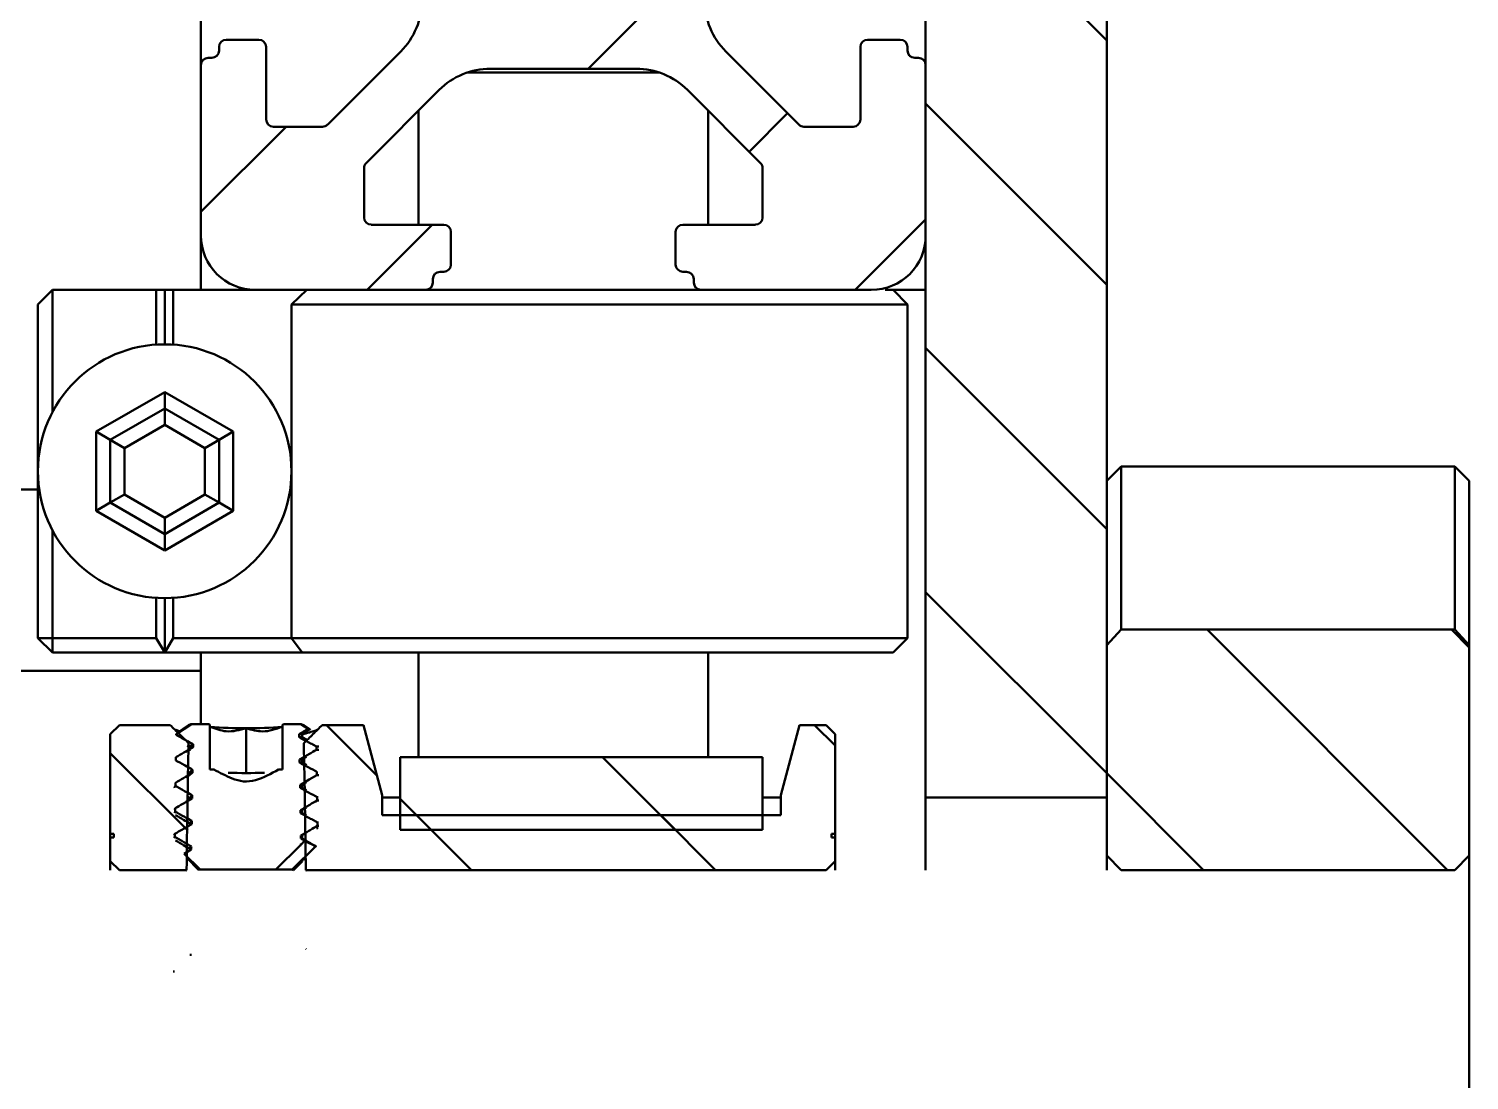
# Model space of a CAD drawing. Header units: millimetres. Extents: x -1615 to 4166, y 5 to 3174.
# Drawn here: x 1691.3 to 1717.8, y 2141.24 to 2160.57 of the extents above; entities that cross this region are included whole.
import ezdxf

# ---------------------------------------------------------------- set-up
doc = ezdxf.new("R2010")
doc.units = ezdxf.units.MM
doc.header["$LTSCALE"] = 0.25
doc.layers.add('Net dam', color=7, linetype='Continuous', lineweight=50)
pattern_1 = [(45, (1194.741, 1787.6924), (-2.245064, 2.245064), [])]
pattern_2 = [(135, (1194.741, 1787.6924), (-2.245064, -2.245064), [])]

msp = doc.modelspace()

# ---------------------------------------------------------------- hatches: boundary and pattern name
at = {"layer": 'Net dam'}
h = msp.add_hatch(dxfattribs=at)
h.set_pattern_fill('ANSI31', color=256, style=0)
h.set_pattern_definition(pattern_1)
edge = h.paths.add_edge_path(flags=0)
edge.add_arc((1696.702, 2158.902), 0.133, 270, 315, ccw=False)
edge.add_line((1696.702, 2158.768), (1695.798, 2158.768))
edge.add_arc((1695.798, 2158.902), 0.133, 180, 270, ccw=False)
edge.add_line((1695.665, 2158.902), (1695.665, 2160.235))
edge.add_arc((1695.531, 2160.235), 0.133, 0, 90)
edge.add_line((1695.531, 2160.368), (1694.931, 2160.368))
edge.add_arc((1694.931, 2160.235), 0.133, 90, 180)
edge.add_line((1694.798, 2160.235), (1694.798, 2160.168))
edge.add_arc((1694.665, 2160.168), 0.133, 270, 360, ccw=False)
edge.add_line((1694.665, 2160.035), (1694.598, 2160.035))
edge.add_arc((1694.598, 2159.902), 0.133, 90, 180)
edge.add_line((1694.465, 2159.902), (1694.465, 2156.768))
edge.add_arc((1695.465, 2156.768), 1, 180, 270)
edge.add_line((1695.465, 2155.768), (1698.598, 2155.768))
edge.add_arc((1698.598, 2155.902), 0.133, 270, 360)
edge.add_line((1698.731, 2155.902), (1698.731, 2155.968))
edge.add_arc((1698.865, 2155.968), 0.133, 90, 180, ccw=False)
edge.add_line((1698.865, 2156.102), (1698.931, 2156.102))
edge.add_arc((1698.931, 2156.235), 0.133, 270, 360)
edge.add_line((1699.065, 2156.235), (1699.065, 2156.835))
edge.add_arc((1698.931, 2156.835), 0.133, 0, 90)
edge.add_line((1698.931, 2156.968), (1697.598, 2156.968))
edge.add_arc((1697.598, 2157.102), 0.133, 180, 270, ccw=False)
edge.add_line((1697.465, 2157.102), (1697.465, 2158.006))
edge.add_arc((1697.598, 2158.006), 0.133, 135, 180, ccw=False)
edge.add_line((1697.504, 2158.1), (1698.848, 2159.445))
edge.add_arc((1699.791, 2158.502), 1.333, 90, 135, ccw=False)
edge.add_line((1699.791, 2159.835), (1702.472, 2159.835))
edge.add_arc((1702.472, 2158.502), 1.333, 45, 90, ccw=False)
edge.add_line((1703.415, 2159.445), (1704.759, 2158.1))
edge.add_arc((1704.665, 2158.006), 0.133, 0, 45, ccw=False)
edge.add_line((1704.798, 2158.006), (1704.798, 2157.102))
edge.add_arc((1704.665, 2157.102), 0.133, 270, 360, ccw=False)
edge.add_line((1704.665, 2156.968), (1703.331, 2156.968))
edge.add_arc((1703.331, 2156.835), 0.133, 90, 180)
edge.add_line((1703.198, 2156.835), (1703.198, 2156.235))
edge.add_arc((1703.331, 2156.235), 0.133, 180, 270)
edge.add_line((1703.331, 2156.102), (1703.398, 2156.102))
edge.add_arc((1703.398, 2155.968), 0.133, 0, 90, ccw=False)
edge.add_line((1703.531, 2155.968), (1703.531, 2155.902))
edge.add_arc((1703.665, 2155.902), 0.133, 180, 270)
edge.add_line((1703.665, 2155.768), (1706.798, 2155.768))
edge.add_arc((1706.798, 2156.768), 1, 270, 360)
edge.add_line((1707.798, 2156.768), (1707.798, 2159.902))
edge.add_arc((1707.665, 2159.902), 0.133, 0, 90)
edge.add_line((1707.665, 2160.035), (1707.598, 2160.035))
edge.add_arc((1707.598, 2160.168), 0.133, 180, 270, ccw=False)
edge.add_line((1707.465, 2160.168), (1707.465, 2160.235))
edge.add_arc((1707.331, 2160.235), 0.133, 0, 90)
edge.add_line((1707.331, 2160.368), (1706.731, 2160.368))
edge.add_arc((1706.731, 2160.235), 0.133, 90, 180)
edge.add_line((1706.598, 2160.235), (1706.598, 2158.902))
edge.add_arc((1706.465, 2158.902), 0.133, 270, 360, ccw=False)
edge.add_line((1706.465, 2158.768), (1705.56, 2158.768))
edge.add_arc((1705.56, 2158.902), 0.133, 225, 270, ccw=False)
edge.add_line((1705.466, 2158.807), (1704.122, 2160.152))
edge.add_arc((1705.065, 2161.094), 1.333, 180, 225, ccw=False)
edge.add_line((1703.731, 2161.094), (1703.731, 2163.776))
edge.add_arc((1705.065, 2163.776), 1.333, 135, 180, ccw=False)
edge.add_line((1704.122, 2164.718), (1705.466, 2166.063))
edge.add_arc((1705.56, 2165.968), 0.133, 90, 135, ccw=False)
edge.add_line((1705.56, 2166.102), (1706.465, 2166.102))
edge.add_arc((1706.465, 2165.968), 0.133, 0, 90, ccw=False)
edge.add_line((1706.598, 2165.968), (1706.598, 2164.635))
edge.add_arc((1706.731, 2164.635), 0.133, 180, 270)
edge.add_line((1706.731, 2164.502), (1707.331, 2164.502))
edge.add_arc((1707.331, 2164.635), 0.133, 270, 360)
edge.add_line((1707.465, 2164.635), (1707.465, 2164.702))
edge.add_arc((1707.598, 2164.702), 0.133, 90, 180, ccw=False)
edge.add_line((1707.598, 2164.835), (1707.665, 2164.835))
edge.add_arc((1707.665, 2164.968), 0.133, 270, 360)
edge.add_line((1707.798, 2164.968), (1707.798, 2168.102))
edge.add_arc((1706.798, 2168.102), 1, 0, 90)
edge.add_line((1706.798, 2169.102), (1703.665, 2169.102))
edge.add_arc((1703.665, 2168.968), 0.133, 90, 180)
edge.add_line((1703.531, 2168.968), (1703.531, 2168.902))
edge.add_arc((1703.398, 2168.902), 0.133, 270, 360, ccw=False)
edge.add_line((1703.398, 2168.768), (1703.331, 2168.768))
edge.add_arc((1703.331, 2168.635), 0.133, 90, 180)
edge.add_line((1703.198, 2168.635), (1703.198, 2168.035))
edge.add_arc((1703.331, 2168.035), 0.133, 180, 270)
edge.add_line((1703.331, 2167.902), (1704.665, 2167.902))
edge.add_arc((1704.665, 2167.768), 0.133, 0, 90, ccw=False)
edge.add_line((1704.798, 2167.768), (1704.798, 2166.864))
edge.add_arc((1704.665, 2166.864), 0.133, 315, 360, ccw=False)
edge.add_line((1704.759, 2166.77), (1703.415, 2165.426))
edge.add_arc((1702.472, 2166.368), 1.333, 270, 315, ccw=False)
edge.add_line((1702.472, 2165.035), (1699.791, 2165.035))
edge.add_arc((1699.791, 2166.368), 1.333, 225, 270, ccw=False)
edge.add_line((1698.848, 2165.426), (1697.504, 2166.77))
edge.add_arc((1697.598, 2166.864), 0.133, 180, 225, ccw=False)
edge.add_line((1697.465, 2166.864), (1697.465, 2167.768))
edge.add_arc((1697.598, 2167.768), 0.133, 90, 180, ccw=False)
edge.add_line((1697.598, 2167.902), (1698.931, 2167.902))
edge.add_arc((1698.931, 2168.035), 0.133, 270, 360)
edge.add_line((1699.065, 2168.035), (1699.065, 2168.635))
edge.add_arc((1698.931, 2168.635), 0.133, 0, 90)
edge.add_line((1698.931, 2168.768), (1698.865, 2168.768))
edge.add_arc((1698.865, 2168.902), 0.133, 180, 270, ccw=False)
edge.add_line((1698.731, 2168.902), (1698.731, 2168.968))
edge.add_arc((1698.598, 2168.968), 0.133, 0, 90)
edge.add_line((1698.598, 2169.102), (1695.465, 2169.102))
edge.add_arc((1695.465, 2168.102), 1, 90, 180)
edge.add_line((1694.465, 2168.102), (1694.465, 2164.968))
edge.add_arc((1694.598, 2164.968), 0.133, 180, 270)
edge.add_line((1694.598, 2164.835), (1694.665, 2164.835))
edge.add_arc((1694.665, 2164.702), 0.133, 0, 90, ccw=False)
edge.add_line((1694.798, 2164.702), (1694.798, 2164.635))
edge.add_arc((1694.931, 2164.635), 0.133, 180, 270)
edge.add_line((1694.931, 2164.502), (1695.531, 2164.502))
edge.add_arc((1695.531, 2164.635), 0.133, 270, 360)
edge.add_line((1695.665, 2164.635), (1695.665, 2165.968))
edge.add_arc((1695.798, 2165.968), 0.133, 90, 180, ccw=False)
edge.add_line((1695.798, 2166.102), (1696.702, 2166.102))
edge.add_arc((1696.702, 2165.968), 0.133, 45, 90, ccw=False)
edge.add_line((1696.797, 2166.063), (1698.141, 2164.718))
edge.add_arc((1697.198, 2163.776), 1.333, 0, 45, ccw=False)
edge.add_line((1698.531, 2163.776), (1698.531, 2161.094))
edge.add_arc((1697.198, 2161.094), 1.333, 315, 360, ccw=False)
edge.add_line((1698.141, 2160.152), (1696.797, 2158.807))
edge = h.paths.add_edge_path(flags=0)
edge.add_arc((1701.131, 2162.435), 1.667, 0, 360)
h = msp.add_hatch(dxfattribs=at)
h.set_pattern_fill('ANSI31', color=256, angle=90, style=0)
h.set_pattern_definition(pattern_2)
h.paths.add_polyline_path([(1711.131, 2161.196), (1707.798, 2161.196), (1707.798, 2146.435), (1711.131, 2146.435)], flags=0)
h = msp.add_hatch(dxfattribs=at)
h.set_pattern_fill('ANSI31', color=256, angle=90, style=0)
h.set_pattern_definition(pattern_2)
h.paths.add_polyline_path([(1717.531, 2149.523), (1711.398, 2149.523), (1711.131, 2149.236), (1711.131, 2145.368), (1711.398, 2145.102), (1717.531, 2145.102), (1717.798, 2145.368), (1717.798, 2149.236)], flags=0)
h = msp.add_hatch(dxfattribs=at)
h.set_pattern_fill('ANSI31', color=256, angle=90, style=0)
h.set_pattern_definition(pattern_2)
edge = h.paths.add_edge_path(flags=0)
edge.add_line((1692.798, 2145.768), (1692.865, 2145.768))
edge.add_line((1692.865, 2145.768), (1692.865, 2145.702))
edge.add_line((1692.865, 2145.702), (1692.798, 2145.702))
edge.add_line((1692.798, 2145.702), (1692.798, 2145.268))
edge.add_line((1692.798, 2145.268), (1692.965, 2145.102))
edge.add_line((1692.965, 2145.102), (1694.202, 2145.102))
edge.add_ellipse((1695.298, 2142.435), major_axis=(0, -16.759), ratio=0.066275, start_angle=252.6376, end_angle=260.844, ccw=False)
edge.add_spline(control_points=[(1694.238, 2147.436), (1694.21, 2147.463), (1694.183, 2147.49), (1694.155, 2147.517), (1694.126, 2147.545), (1694.097, 2147.574), (1694.068, 2147.602), (1694.012, 2147.657), (1693.956, 2147.713), (1693.9, 2147.768)], knot_values=[0.00001, 0.00001, 0.00001, 0.00001, 0.000183, 0.000183, 0.000183, 0.000366, 0.000366, 0.000366, 0.000721, 0.000721, 0.000721, 0.000721], weights=[1, 1, 1, 1, 1, 1, 1, 1, 1, 1], degree=3, periodic=0)
edge.add_line((1693.9, 2147.768), (1692.965, 2147.768))
edge.add_line((1692.965, 2147.768), (1692.798, 2147.602))
edge.add_line((1692.798, 2147.602), (1692.798, 2145.768))
h = msp.add_hatch(dxfattribs=at)
h.set_pattern_fill('ANSI31', color=256, style=0)
h.set_pattern_definition(pattern_1)
edge = h.paths.add_edge_path(flags=0)
edge.add_line((1695.965, 2147.775), (1695.965, 2146.951))
edge.add_line((1695.965, 2146.951), (1695.894, 2146.951))
edge.add_spline(control_points=[(1695.894, 2146.951), (1695.755, 2146.878), (1695.616, 2146.802), (1695.466, 2146.757), (1695.396, 2146.736), (1695.321, 2146.725), (1695.248, 2146.732), (1695.177, 2146.74), (1695.107, 2146.762), (1695.041, 2146.789), (1694.924, 2146.835), (1694.813, 2146.892), (1694.702, 2146.951)], knot_values=[0, 0, 0, 0, 0.000705, 0.000705, 0.000705, 0.001036, 0.001036, 0.001036, 0.001358, 0.001358, 0.001358, 0.001917, 0.001917, 0.001917, 0.001917], weights=[1, 1, 1, 1, 1, 1, 1, 1, 1, 1, 1, 1, 1], degree=3, periodic=0)
edge.add_line((1694.702, 2146.951), (1694.631, 2146.951))
edge.add_line((1694.631, 2146.951), (1694.631, 2147.775))
edge.add_spline(control_points=[(1694.631, 2147.775), (1694.626, 2147.779), (1694.62, 2147.782), (1694.615, 2147.786)], knot_values=[0, 0, 0, 0, 0.00003, 0.00003, 0.00003, 0.00003], weights=[1, 1, 1, 1], degree=3, periodic=0)
edge.add_line((1694.615, 2147.786), (1694.292, 2147.786))
edge.add_spline(control_points=[(1694.292, 2147.786), (1694.197, 2147.724), (1694.103, 2147.662), (1694.009, 2147.599)], knot_values=[0.000203, 0.000203, 0.000203, 0.000203, 0.000711, 0.000711, 0.000711, 0.000711], weights=[1, 1, 1, 1], degree=3, periodic=0)
edge.add_ellipse((1695.298, 2142.435), major_axis=(0, -20.118), ratio=0.066275, start_angle=255.1276, end_angle=255.1572)
edge.add_spline(control_points=[(1694.009, 2147.589), (1694.038, 2147.573), (1694.066, 2147.557), (1694.095, 2147.542), (1694.124, 2147.526), (1694.152, 2147.51), (1694.181, 2147.495), (1694.228, 2147.469), (1694.275, 2147.444), (1694.322, 2147.418)], knot_values=[0, 0, 0, 0, 0.000147, 0.000147, 0.000147, 0.000294, 0.000294, 0.000294, 0.000535, 0.000535, 0.000535, 0.000535], weights=[1, 1, 1, 1, 1, 1, 1, 1, 1, 1], degree=3, periodic=0)
edge.add_ellipse((1695.298, 2142.435), major_axis=(0, 15.545), ratio=0.066275, start_angle=71.3022, end_angle=71.5306)
edge.add_spline(control_points=[(1694.321, 2147.36), (1694.293, 2147.343), (1694.264, 2147.327), (1694.236, 2147.311), (1694.208, 2147.295), (1694.179, 2147.279), (1694.151, 2147.263), (1694.101, 2147.235), (1694.052, 2147.206), (1694.002, 2147.178)], knot_values=[0, 0, 0, 0, 0.000147, 0.000147, 0.000147, 0.000294, 0.000294, 0.000294, 0.00055, 0.00055, 0.00055, 0.00055], weights=[1, 1, 1, 1, 1, 1, 1, 1, 1, 1], degree=3, periodic=0)
edge.add_ellipse((1695.298, 2142.435), major_axis=(0, -20.118), ratio=0.066275, start_angle=256.3643, end_angle=256.5362)
edge.add_spline(control_points=[(1694.001, 2147.119), (1694.03, 2147.103), (1694.058, 2147.088), (1694.087, 2147.072), (1694.116, 2147.056), (1694.144, 2147.04), (1694.173, 2147.024), (1694.219, 2146.999), (1694.266, 2146.974), (1694.312, 2146.948)], knot_values=[0, 0, 0, 0, 0.000147, 0.000147, 0.000147, 0.000294, 0.000294, 0.000294, 0.000532, 0.000532, 0.000532, 0.000532], weights=[1, 1, 1, 1, 1, 1, 1, 1, 1, 1], degree=3, periodic=0)
edge.add_ellipse((1695.298, 2142.435), major_axis=(0, 15.545), ratio=0.066275, start_angle=73.1218, end_angle=73.3479)
edge.add_spline(control_points=[(1694.311, 2146.89), (1694.283, 2146.873), (1694.254, 2146.857), (1694.226, 2146.841), (1694.198, 2146.825), (1694.17, 2146.809), (1694.141, 2146.792), (1694.093, 2146.764), (1694.044, 2146.736), (1693.995, 2146.708)], knot_values=[0, 0, 0, 0, 0.000147, 0.000147, 0.000147, 0.000294, 0.000294, 0.000294, 0.000546, 0.000546, 0.000546, 0.000546], weights=[1, 1, 1, 1, 1, 1, 1, 1, 1, 1], degree=3, periodic=0)
edge.add_ellipse((1695.298, 2142.435), major_axis=(0, -20.118), ratio=0.066275, start_angle=257.7364, end_angle=257.9074)
edge.add_spline(control_points=[(1693.994, 2146.65), (1694.023, 2146.634), (1694.051, 2146.618), (1694.08, 2146.602), (1694.108, 2146.586), (1694.137, 2146.57), (1694.165, 2146.554), (1694.211, 2146.529), (1694.257, 2146.503), (1694.303, 2146.478)], knot_values=[0, 0, 0, 0, 0.000147, 0.000147, 0.000147, 0.000294, 0.000294, 0.000294, 0.00053, 0.00053, 0.00053, 0.00053], weights=[1, 1, 1, 1, 1, 1, 1, 1, 1, 1], degree=3, periodic=0)
edge.add_ellipse((1695.298, 2142.435), major_axis=(0, 15.545), ratio=0.066275, start_angle=74.924, end_angle=75.1482)
edge.add_spline(control_points=[(1694.302, 2146.419), (1694.274, 2146.403), (1694.246, 2146.387), (1694.218, 2146.371), (1694.189, 2146.354), (1694.161, 2146.338), (1694.133, 2146.322), (1694.085, 2146.294), (1694.037, 2146.267), (1693.989, 2146.239)], knot_values=[0, 0, 0, 0, 0.000147, 0.000147, 0.000147, 0.000294, 0.000294, 0.000294, 0.000543, 0.000543, 0.000543, 0.000543], weights=[1, 1, 1, 1, 1, 1, 1, 1, 1, 1], degree=3, periodic=0)
edge.add_ellipse((1695.298, 2142.435), major_axis=(0, -20.118), ratio=0.066275, start_angle=259.1014, end_angle=259.2715)
edge.add_spline(control_points=[(1693.988, 2146.18), (1694.017, 2146.164), (1694.045, 2146.148), (1694.073, 2146.132), (1694.102, 2146.116), (1694.13, 2146.1), (1694.159, 2146.084), (1694.204, 2146.059), (1694.25, 2146.033), (1694.295, 2146.008)], knot_values=[0, 0, 0, 0, 0.000147, 0.000147, 0.000147, 0.000294, 0.000294, 0.000294, 0.000528, 0.000528, 0.000528, 0.000528], weights=[1, 1, 1, 1, 1, 1, 1, 1, 1, 1], degree=3, periodic=0)
edge.add_ellipse((1695.298, 2142.435), major_axis=(0, 15.545), ratio=0.066275, start_angle=76.7111, end_angle=76.9335)
edge.add_spline(control_points=[(1694.295, 2145.949), (1694.266, 2145.933), (1694.238, 2145.917), (1694.21, 2145.9), (1694.182, 2145.884), (1694.153, 2145.868), (1694.125, 2145.851), (1694.078, 2145.824), (1694.031, 2145.797), (1693.983, 2145.769)], knot_values=[0, 0, 0, 0, 0.000147, 0.000147, 0.000147, 0.000294, 0.000294, 0.000294, 0.00054, 0.00054, 0.00054, 0.00054], weights=[1, 1, 1, 1, 1, 1, 1, 1, 1, 1], degree=3, periodic=0)
edge.add_ellipse((1695.298, 2142.435), major_axis=(0, -20.118), ratio=0.066275, start_angle=260.4601, end_angle=260.6295)
edge.add_spline(control_points=[(1693.983, 2145.711), (1694.011, 2145.695), (1694.039, 2145.678), (1694.068, 2145.662), (1694.096, 2145.646), (1694.125, 2145.63), (1694.153, 2145.614), (1694.198, 2145.589), (1694.243, 2145.563), (1694.289, 2145.538)], knot_values=[0, 0, 0, 0, 0.000147, 0.000147, 0.000147, 0.000294, 0.000294, 0.000294, 0.000527, 0.000527, 0.000527, 0.000527], weights=[1, 1, 1, 1, 1, 1, 1, 1, 1, 1], degree=3, periodic=0)
edge.add_ellipse((1695.298, 2142.435), major_axis=(0, 15.545), ratio=0.066275, start_angle=78.4851, end_angle=78.706)
edge.add_spline(control_points=[(1694.288, 2145.479), (1694.26, 2145.463), (1694.231, 2145.447), (1694.203, 2145.43), (1694.188, 2145.422), (1694.173, 2145.413), (1694.158, 2145.404)], knot_values=[0, 0, 0, 0, 0.000147, 0.000147, 0.000147, 0.000225, 0.000225, 0.000225, 0.000225], weights=[1, 1, 1, 1, 1, 1, 1], degree=3, periodic=0)
edge.add_spline(control_points=[(1694.158, 2145.404), (1694.255, 2145.307), (1694.352, 2145.21), (1694.45, 2145.113)], knot_values=[0.000173, 0.000173, 0.000173, 0.000173, 0.000791, 0.000791, 0.000791, 0.000791], weights=[1, 1, 1, 1], degree=3, periodic=0)
edge.add_line((1694.45, 2145.113), (1696.146, 2145.113))
edge.add_spline(control_points=[(1696.146, 2145.113), (1696.288, 2145.254), (1696.429, 2145.395), (1696.57, 2145.536)], knot_values=[0, 0, 0, 0, 0.000898, 0.000898, 0.000898, 0.000898], weights=[1, 1, 1, 1], degree=3, periodic=0)
edge.add_spline(control_points=[(1696.57, 2145.536), (1696.557, 2145.543), (1696.544, 2145.551), (1696.53, 2145.558), (1696.502, 2145.574), (1696.473, 2145.59), (1696.445, 2145.606), (1696.398, 2145.631), (1696.352, 2145.656), (1696.306, 2145.682)], knot_values=[0.000078, 0.000078, 0.000078, 0.000078, 0.000147, 0.000147, 0.000147, 0.000294, 0.000294, 0.000294, 0.000531, 0.000531, 0.000531, 0.000531], weights=[1, 1, 1, 1, 1, 1, 1, 1, 1, 1], degree=3, periodic=0)
edge.add_ellipse((1695.298, 2142.435), major_axis=(0, 15.545), ratio=0.066275, start_angle=282.0554, end_angle=282.2747)
edge.add_spline(control_points=[(1696.305, 2145.74), (1696.333, 2145.756), (1696.361, 2145.773), (1696.389, 2145.789), (1696.418, 2145.806), (1696.446, 2145.822), (1696.474, 2145.838), (1696.52, 2145.865), (1696.566, 2145.892), (1696.611, 2145.918)], knot_values=[0, 0, 0, 0, 0.000147, 0.000147, 0.000147, 0.000294, 0.000294, 0.000294, 0.000532, 0.000532, 0.000532, 0.000532], weights=[1, 1, 1, 1, 1, 1, 1, 1, 1, 1], degree=3, periodic=0)
edge.add_ellipse((1695.298, 2142.435), major_axis=(0, -20.118), ratio=0.066275, start_angle=99.9704, end_angle=100.1388)
edge.add_spline(control_points=[(1696.611, 2145.977), (1696.582, 2145.992), (1696.554, 2146.008), (1696.525, 2146.024), (1696.496, 2146.04), (1696.468, 2146.055), (1696.439, 2146.071), (1696.392, 2146.096), (1696.346, 2146.122), (1696.299, 2146.147)], knot_values=[0, 0, 0, 0, 0.000147, 0.000147, 0.000147, 0.000294, 0.000294, 0.000294, 0.000533, 0.000533, 0.000533, 0.000533], weights=[1, 1, 1, 1, 1, 1, 1, 1, 1, 1], degree=3, periodic=0)
edge.add_ellipse((1695.298, 2142.435), major_axis=(0, 15.545), ratio=0.066275, start_angle=283.8154, end_angle=284.0363)
edge.add_spline(control_points=[(1696.298, 2146.205), (1696.326, 2146.222), (1696.354, 2146.238), (1696.382, 2146.254), (1696.41, 2146.271), (1696.439, 2146.287), (1696.467, 2146.304), (1696.513, 2146.33), (1696.559, 2146.357), (1696.606, 2146.384)], knot_values=[0, 0, 0, 0, 0.000147, 0.000147, 0.000147, 0.000294, 0.000294, 0.000294, 0.000534, 0.000534, 0.000534, 0.000534], weights=[1, 1, 1, 1, 1, 1, 1, 1, 1, 1], degree=3, periodic=0)
edge.add_ellipse((1695.298, 2142.435), major_axis=(0, -20.118), ratio=0.066275, start_angle=101.3205, end_angle=101.4897)
edge.add_spline(control_points=[(1696.605, 2146.442), (1696.576, 2146.458), (1696.548, 2146.474), (1696.519, 2146.489), (1696.49, 2146.505), (1696.462, 2146.521), (1696.433, 2146.536), (1696.386, 2146.562), (1696.338, 2146.587), (1696.29, 2146.612)], knot_values=[0, 0, 0, 0, 0.000147, 0.000147, 0.000147, 0.000294, 0.000294, 0.000294, 0.000536, 0.000536, 0.000536, 0.000536], weights=[1, 1, 1, 1, 1, 1, 1, 1, 1, 1], degree=3, periodic=0)
edge.add_ellipse((1695.298, 2142.435), major_axis=(0, 15.545), ratio=0.066275, start_angle=285.5888, end_angle=285.8115)
edge.add_spline(control_points=[(1696.289, 2146.671), (1696.318, 2146.687), (1696.346, 2146.703), (1696.374, 2146.72), (1696.402, 2146.736), (1696.43, 2146.752), (1696.459, 2146.769), (1696.505, 2146.796), (1696.552, 2146.823), (1696.599, 2146.85)], knot_values=[0, 0, 0, 0, 0.000147, 0.000147, 0.000147, 0.000294, 0.000294, 0.000294, 0.000537, 0.000537, 0.000537, 0.000537], weights=[1, 1, 1, 1, 1, 1, 1, 1, 1, 1], degree=3, periodic=0)
edge.add_ellipse((1695.298, 2142.435), major_axis=(0, -20.118), ratio=0.066275, start_angle=102.677, end_angle=102.847)
edge.add_spline(control_points=[(1696.598, 2146.908), (1696.569, 2146.924), (1696.541, 2146.939), (1696.512, 2146.955), (1696.483, 2146.97), (1696.455, 2146.986), (1696.426, 2147.001), (1696.378, 2147.027), (1696.33, 2147.053), (1696.281, 2147.078)], knot_values=[0, 0, 0, 0, 0.000147, 0.000147, 0.000147, 0.000294, 0.000294, 0.000294, 0.000539, 0.000539, 0.000539, 0.000539], weights=[1, 1, 1, 1, 1, 1, 1, 1, 1, 1], degree=3, periodic=0)
edge.add_ellipse((1695.298, 2142.435), major_axis=(0, 15.545), ratio=0.066275, start_angle=287.3776, end_angle=287.6024)
edge.add_spline(control_points=[(1696.28, 2147.136), (1696.308, 2147.152), (1696.337, 2147.169), (1696.365, 2147.185), (1696.393, 2147.201), (1696.421, 2147.218), (1696.45, 2147.234), (1696.497, 2147.261), (1696.544, 2147.289), (1696.592, 2147.316)], knot_values=[0, 0, 0, 0, 0.000147, 0.000147, 0.000147, 0.000294, 0.000294, 0.000294, 0.00054, 0.00054, 0.00054, 0.00054], weights=[1, 1, 1, 1, 1, 1, 1, 1, 1, 1], degree=3, periodic=0)
edge.add_ellipse((1695.298, 2142.435), major_axis=(0, -20.118), ratio=0.066275, start_angle=104.0408, end_angle=104.2118)
edge.add_spline(control_points=[(1696.591, 2147.374), (1696.562, 2147.39), (1696.533, 2147.405), (1696.504, 2147.421), (1696.476, 2147.436), (1696.447, 2147.451), (1696.418, 2147.466), (1696.369, 2147.492), (1696.32, 2147.518), (1696.271, 2147.543)], knot_values=[0, 0, 0, 0, 0.000147, 0.000147, 0.000147, 0.000294, 0.000294, 0.000294, 0.000542, 0.000542, 0.000542, 0.000542], weights=[1, 1, 1, 1, 1, 1, 1, 1, 1, 1], degree=3, periodic=0)
edge.add_ellipse((1695.298, 2142.435), major_axis=(0, 15.545), ratio=0.066275, start_angle=289.1841, end_angle=289.4113)
edge.add_spline(control_points=[(1696.27, 2147.601), (1696.298, 2147.618), (1696.326, 2147.634), (1696.355, 2147.65), (1696.382, 2147.666), (1696.41, 2147.682), (1696.438, 2147.698)], knot_values=[0, 0, 0, 0, 0.000147, 0.000147, 0.000147, 0.000291, 0.000291, 0.000291, 0.000291], weights=[1, 1, 1, 1, 1, 1, 1], degree=3, periodic=0)
edge.add_spline(control_points=[(1696.438, 2147.698), (1696.393, 2147.727), (1696.349, 2147.757), (1696.304, 2147.786)], knot_values=[0.000191, 0.000191, 0.000191, 0.000191, 0.000431, 0.000431, 0.000431, 0.000431], weights=[1, 1, 1, 1], degree=3, periodic=0)
edge.add_line((1696.304, 2147.786), (1695.981, 2147.786))
edge.add_spline(control_points=[(1695.981, 2147.786), (1695.976, 2147.782), (1695.97, 2147.779), (1695.965, 2147.775)], knot_values=[0.000155, 0.000155, 0.000155, 0.000155, 0.000184, 0.000184, 0.000184, 0.000184], weights=[1, 1, 1, 1], degree=3, periodic=0)
h = msp.add_hatch(dxfattribs=at)
h.set_pattern_fill('ANSI31', color=256, angle=90, style=0)
h.set_pattern_definition(pattern_2)
edge = h.paths.add_edge_path(flags=0)
edge.add_line((1705.477, 2147.768), (1705.131, 2146.479))
edge.add_line((1705.131, 2146.479), (1705.131, 2146.109))
edge.add_line((1705.131, 2146.109), (1697.798, 2146.109))
edge.add_line((1697.798, 2146.109), (1697.798, 2146.479))
edge.add_line((1697.798, 2146.479), (1697.453, 2147.768))
edge.add_line((1697.453, 2147.768), (1696.697, 2147.768))
edge.add_spline(control_points=[(1696.697, 2147.768), (1696.669, 2147.741), (1696.641, 2147.713), (1696.613, 2147.685), (1696.584, 2147.657), (1696.555, 2147.628), (1696.526, 2147.6), (1696.47, 2147.545), (1696.414, 2147.491), (1696.358, 2147.436)], knot_values=[0.000005, 0.000005, 0.000005, 0.000005, 0.000183, 0.000183, 0.000183, 0.000366, 0.000366, 0.000366, 0.000717, 0.000717, 0.000717, 0.000717], weights=[1, 1, 1, 1, 1, 1, 1, 1, 1, 1], degree=3, periodic=0)
edge.add_ellipse((1695.298, 2142.435), major_axis=(0, -16.759), ratio=0.066275, start_angle=99.156, end_angle=107.3633, ccw=False)
edge.add_line((1696.395, 2145.102), (1705.965, 2145.102))
edge.add_line((1705.965, 2145.102), (1706.131, 2145.268))
edge.add_line((1706.131, 2145.268), (1706.131, 2145.702))
edge.add_line((1706.131, 2145.702), (1706.065, 2145.702))
edge.add_line((1706.065, 2145.702), (1706.065, 2145.768))
edge.add_line((1706.065, 2145.768), (1706.131, 2145.768))
edge.add_line((1706.131, 2145.768), (1706.131, 2147.602))
edge.add_line((1706.131, 2147.602), (1705.965, 2147.768))
edge.add_line((1705.965, 2147.768), (1705.477, 2147.768))
h = msp.add_hatch(dxfattribs=at)
h.set_pattern_fill('ANSI31', color=256, angle=90, style=0)
h.set_pattern_definition(pattern_2)
h.paths.add_polyline_path([(1698.131, 2147.177), (1698.131, 2145.843), (1704.798, 2145.843), (1704.798, 2147.177)], flags=0)

# ---------------------------------------------------------------- linework, layer by layer
for p, q in [((1694.465, 2159.902), (1694.465, 2164.968)), ((1707.798, 2146.435), (1707.798, 2161.196)), ((1711.131, 2146.435), (1711.131, 2161.196)), ((1694.931, 2160.368), (1695.531, 2160.368)), ((1706.731, 2160.368), (1707.331, 2160.368)), ((1694.598, 2160.035), (1694.665, 2160.035)), ((1694.798, 2160.168), (1694.798, 2160.235)), ((1695.665, 2160.235), (1695.665, 2158.902)), ((1696.797, 2158.807), (1698.141, 2160.152)), ((1704.122, 2160.152), (1705.466, 2158.807)), ((1706.598, 2158.902), (1706.598, 2160.235)), ((1707.465, 2160.235), (1707.465, 2160.168)), ((1707.598, 2160.035), (1707.665, 2160.035)), ((1694.465, 2156.768), (1694.465, 2159.902)), ((1702.888, 2159.768), (1699.375, 2159.768)), ((1702.472, 2159.835), (1699.791, 2159.835)), ((1707.798, 2159.902), (1707.798, 2156.768)), ((1698.848, 2159.445), (1697.504, 2158.1)), ((1704.759, 2158.1), (1703.415, 2159.445)), ((1698.465, 2159.061), (1698.465, 2156.968)), ((1703.798, 2156.968), (1703.798, 2159.061)), ((1695.798, 2158.768), (1696.702, 2158.768)), ((1705.56, 2158.768), (1706.465, 2158.768)), ((1697.465, 2158.006), (1697.465, 2157.102)), ((1704.798, 2157.102), (1704.798, 2158.006)), ((1697.598, 2156.968), (1698.931, 2156.968)), ((1699.065, 2156.835), (1699.065, 2156.235)), ((1703.198, 2156.235), (1703.198, 2156.835)), ((1703.331, 2156.968), (1704.665, 2156.968)), ((1694.465, 2155.768), (1694.465, 2156.768)), ((1698.931, 2156.102), (1698.865, 2156.102)), ((1703.398, 2156.102), (1703.331, 2156.102)), ((1698.731, 2155.968), (1698.731, 2155.902)), ((1703.531, 2155.902), (1703.531, 2155.968)), ((1691.731, 2155.768), (1691.465, 2155.502)), ((1691.731, 2155.768), (1691.731, 2153.518)), ((1693.644, 2155.768), (1691.731, 2155.768)), ((1693.644, 2154.763), (1693.644, 2155.768)), ((1693.798, 2155.768), (1693.644, 2155.768)), ((1693.798, 2154.768), (1693.798, 2155.768)), ((1693.952, 2155.768), (1693.798, 2155.768)), ((1693.952, 2154.763), (1693.952, 2155.768)), ((1695.465, 2155.768), (1693.952, 2155.768)), ((1698.598, 2155.768), (1695.465, 2155.768)), ((1696.131, 2155.502), (1696.412, 2155.768)), ((1698.598, 2155.768), (1703.665, 2155.768)), ((1706.798, 2155.768), (1703.665, 2155.768)), ((1707.051, 2155.768), (1707.198, 2155.768)), ((1707.198, 2155.768), (1707.465, 2155.502)), ((1707.198, 2155.768), (1707.798, 2155.768)), ((1691.465, 2149.368), (1691.465, 2155.502)), ((1696.131, 2155.502), (1696.131, 2149.368)), ((1697.958, 2155.502), (1696.131, 2155.502)), ((1704.305, 2155.502), (1697.958, 2155.502)), ((1707.305, 2155.502), (1704.305, 2155.502)), ((1707.465, 2155.502), (1707.305, 2155.502)), ((1707.465, 2155.502), (1707.465, 2149.368)), ((1692.538, 2153.163), (1693.798, 2153.89)), ((1693.798, 2153.89), (1695.058, 2153.163)), ((1693.798, 2153.89), (1693.798, 2153.59)), ((1693.798, 2153.59), (1692.798, 2153.012)), ((1694.798, 2153.012), (1693.798, 2153.59)), ((1693.798, 2153.29), (1693.798, 2153.59)), ((1692.538, 2151.708), (1692.538, 2153.163)), ((1692.538, 2153.163), (1692.798, 2153.012)), ((1693.798, 2153.29), (1693.058, 2152.862)), ((1694.538, 2152.862), (1693.798, 2153.29)), ((1695.058, 2153.163), (1694.798, 2153.012)), ((1695.058, 2153.163), (1695.058, 2151.708)), ((1692.798, 2153.012), (1692.798, 2151.858)), ((1692.798, 2153.012), (1693.058, 2152.862)), ((1693.058, 2152.862), (1693.058, 2152.008)), ((1694.538, 2152.862), (1694.798, 2153.012)), ((1694.538, 2152.008), (1694.538, 2152.862)), ((1694.798, 2151.858), (1694.798, 2153.012)), ((1711.398, 2152.523), (1711.131, 2152.256)), ((1717.531, 2152.523), (1711.398, 2152.523)), ((1711.398, 2152.523), (1711.398, 2152.291)), ((1717.798, 2152.256), (1717.531, 2152.523)), ((1717.531, 2152.291), (1717.531, 2152.523)), ((1691.131, 2152.102), (1691.465, 2152.102)), ((1711.398, 2152.291), (1711.398, 2149.523)), ((1717.531, 2149.523), (1717.531, 2152.291)), ((1717.798, 2152.256), (1717.798, 2152.043)), ((1692.798, 2151.858), (1692.538, 2151.708)), ((1692.798, 2151.858), (1693.058, 2152.008)), ((1692.798, 2151.858), (1693.798, 2151.28)), ((1693.058, 2152.008), (1693.798, 2151.581)), ((1693.798, 2151.581), (1694.538, 2152.008)), ((1693.798, 2151.28), (1694.798, 2151.858)), ((1694.538, 2152.008), (1694.798, 2151.858)), ((1694.798, 2151.858), (1695.058, 2151.708)), ((1717.798, 2152.043), (1717.798, 2149.236)), ((1693.798, 2150.98), (1692.538, 2151.708)), ((1695.058, 2151.708), (1693.798, 2150.98)), ((1693.798, 2151.28), (1693.798, 2151.581)), ((1691.731, 2151.352), (1691.731, 2149.368)), ((1693.798, 2151.28), (1693.798, 2150.98)), ((1693.644, 2149.368), (1693.644, 2150.107)), ((1693.798, 2149.102), (1693.798, 2150.102)), ((1693.952, 2149.368), (1693.952, 2150.107)), ((1711.398, 2149.523), (1711.131, 2149.236)), ((1717.531, 2149.523), (1711.398, 2149.523)), ((1717.798, 2149.236), (1717.531, 2149.523)), ((1691.465, 2149.368), (1691.731, 2149.102)), ((1691.731, 2149.368), (1691.465, 2149.368)), ((1691.731, 2149.368), (1691.731, 2149.102)), ((1691.731, 2149.368), (1693.644, 2149.368)), ((1693.644, 2149.368), (1693.798, 2149.102)), ((1693.798, 2149.102), (1693.952, 2149.368)), ((1693.952, 2149.368), (1696.131, 2149.368)), ((1696.131, 2149.368), (1697.958, 2149.368)), ((1696.326, 2149.102), (1696.131, 2149.368)), ((1697.958, 2149.368), (1704.305, 2149.368)), ((1704.305, 2149.368), (1707.305, 2149.368)), ((1707.198, 2149.102), (1707.465, 2149.368)), ((1707.305, 2149.368), (1707.465, 2149.368)), ((1711.131, 2149.236), (1711.131, 2145.368)), ((1717.798, 2149.236), (1717.798, 2145.368)), ((1693.798, 2149.102), (1691.731, 2149.102)), ((1696.326, 2149.102), (1693.798, 2149.102)), ((1694.465, 2149.102), (1694.465, 2148.768)), ((1698.212, 2149.102), (1696.326, 2149.102)), ((1704.051, 2149.102), (1698.212, 2149.102)), ((1698.465, 2149.102), (1698.465, 2147.177)), ((1703.798, 2147.177), (1703.798, 2149.102)), ((1707.051, 2149.102), (1704.051, 2149.102)), ((1707.198, 2149.102), (1707.051, 2149.102)), ((1694.465, 2148.768), (1691.131, 2148.768)), ((1694.465, 2148.768), (1694.465, 2147.786)), ((1692.965, 2147.768), (1692.798, 2147.602)), ((1692.798, 2147.602), (1692.798, 2145.768)), ((1693.9, 2147.768), (1692.965, 2147.768)), ((1694.072, 2147.655), (1694.006, 2147.679)), ((1694.292, 2147.786), (1694.009, 2147.599)), ((1694.236, 2147.769), (1694.038, 2147.632)), ((1694.615, 2147.786), (1694.292, 2147.786)), ((1694.615, 2147.786), (1694.631, 2147.775)), ((1694.631, 2147.775), (1694.631, 2146.951)), ((1695.298, 2147.711), (1695.298, 2146.887)), ((1695.965, 2147.775), (1695.981, 2147.786)), ((1695.965, 2146.951), (1695.965, 2147.775)), ((1696.304, 2147.786), (1695.981, 2147.786)), ((1696.438, 2147.698), (1696.304, 2147.786)), ((1696.36, 2147.769), (1696.304, 2147.786)), ((1696.328, 2147.546), (1696.328, 2147.604)), ((1696.469, 2147.693), (1696.36, 2147.769)), ((1697.453, 2147.768), (1696.697, 2147.768)), ((1697.798, 2146.479), (1697.453, 2147.768)), ((1705.477, 2147.768), (1705.131, 2146.479)), ((1705.965, 2147.768), (1705.477, 2147.768)), ((1706.131, 2147.602), (1705.965, 2147.768)), ((1706.131, 2145.768), (1706.131, 2147.602)), ((1694.27, 2147.322), (1694.189, 2147.276)), ((1694.213, 2147.386), (1694.268, 2147.354)), ((1694.256, 2147.384), (1694.29, 2147.374)), ((1694.268, 2147.372), (1694.268, 2147.321)), ((1696.418, 2147.494), (1696.327, 2147.547)), ((1696.327, 2147.139), (1696.407, 2147.185)), ((1696.407, 2147.034), (1696.327, 2147.08)), ((1696.328, 2147.081), (1696.328, 2147.139)), ((1704.798, 2147.177), (1698.131, 2147.177)), ((1698.131, 2147.177), (1698.131, 2145.843)), ((1704.798, 2145.843), (1704.798, 2147.177)), ((1694.269, 2146.855), (1694.189, 2146.808)), ((1694.213, 2146.92), (1694.268, 2146.888)), ((1694.268, 2146.906), (1694.268, 2146.854)), ((1694.702, 2146.951), (1694.631, 2146.951)), ((1695.965, 2146.951), (1695.894, 2146.951)), ((1696.599, 2146.85), (1696.631, 2146.848)), ((1696.326, 2146.674), (1696.406, 2146.72)), ((1696.406, 2146.569), (1696.327, 2146.615)), ((1696.328, 2146.615), (1696.328, 2146.673)), ((1693.983, 2146.207), (1693.989, 2146.239)), ((1694.298, 2146.417), (1694.192, 2146.356)), ((1694.214, 2146.454), (1694.268, 2146.423)), ((1694.268, 2146.44), (1694.268, 2146.4)), ((1696.325, 2146.208), (1696.405, 2146.254)), ((1696.605, 2146.442), (1696.623, 2146.441)), ((1696.606, 2146.384), (1696.631, 2146.382)), ((1697.798, 2146.109), (1697.798, 2146.479)), ((1698.131, 2146.439), (1697.798, 2146.439)), ((1705.131, 2146.439), (1704.798, 2146.439)), ((1705.131, 2146.479), (1705.131, 2146.109)), ((1711.131, 2146.435), (1707.798, 2146.435)), ((1707.798, 2145.102), (1707.798, 2146.435)), ((1693.982, 2146.149), (1693.988, 2146.18)), ((1694.268, 2145.975), (1694.268, 2145.934)), ((1696.328, 2146.149), (1696.328, 2146.207)), ((1696.409, 2146.103), (1696.328, 2146.149)), ((1697.798, 2146.109), (1705.131, 2146.109)), ((1692.865, 2145.768), (1692.798, 2145.768)), ((1692.798, 2145.702), (1692.798, 2145.768)), ((1692.865, 2145.768), (1692.865, 2145.702)), ((1693.967, 2145.742), (1693.983, 2145.769)), ((1693.969, 2145.697), (1693.983, 2145.711)), ((1696.324, 2145.743), (1696.404, 2145.789)), ((1696.328, 2145.684), (1696.328, 2145.742)), ((1696.611, 2145.918), (1696.631, 2145.916)), ((1698.131, 2145.843), (1704.798, 2145.843)), ((1706.131, 2145.768), (1706.065, 2145.768)), ((1706.065, 2145.702), (1706.065, 2145.768)), ((1706.131, 2145.768), (1706.131, 2145.702)), ((1692.865, 2145.702), (1692.798, 2145.702)), ((1692.798, 2145.702), (1692.798, 2145.268)), ((1694.268, 2145.509), (1694.268, 2145.468)), ((1694.289, 2145.538), (1694.28, 2145.509)), ((1696.146, 2145.113), (1696.57, 2145.536)), ((1706.131, 2145.702), (1706.065, 2145.702)), ((1706.131, 2145.268), (1706.131, 2145.702)), ((1692.965, 2145.102), (1692.798, 2145.268)), ((1692.798, 2145.102), (1692.798, 2145.268)), ((1694.158, 2145.404), (1694.45, 2145.113)), ((1694.204, 2145.326), (1694.429, 2145.102)), ((1696.167, 2145.102), (1696.326, 2145.26)), ((1696.317, 2145.275), (1696.351, 2145.298)), ((1696.328, 2145.265), (1696.328, 2145.276)), ((1696.358, 2145.292), (1696.392, 2145.326)), ((1706.131, 2145.268), (1705.965, 2145.102)), ((1706.131, 2145.268), (1706.131, 2145.102)), ((1711.131, 2145.368), (1711.398, 2145.102)), ((1711.131, 2145.102), (1711.131, 2145.368)), ((1717.531, 2145.102), (1717.798, 2145.368)), ((1717.798, 2145.368), (1717.798, 2145.102)), ((1694.202, 2145.102), (1692.965, 2145.102)), ((1694.202, 2145.102), (1694.187, 2145.096)), ((1694.431, 2145.102), (1694.45, 2145.113)), ((1694.45, 2145.113), (1696.146, 2145.113)), ((1696.146, 2145.113), (1696.165, 2145.102)), ((1696.409, 2145.096), (1696.395, 2145.102)), ((1705.965, 2145.102), (1696.395, 2145.102)), ((1717.531, 2145.102), (1711.398, 2145.102)), ((1717.798, 2139.768), (1717.798, 2145.102))]:
    msp.add_line(p, q, dxfattribs=at)
at = {"layer": 'Net dam', "flags": 128}
for points in [[(1696.289, 2146.671), (1696.374, 2146.72), (1696.459, 2146.769), (1696.599, 2146.85)], [(1694.288, 2145.479), (1694.203, 2145.43), (1694.158, 2145.404)], [(1696.326, 2145.26), (1696.327, 2145.261), (1696.327, 2145.268), (1696.317, 2145.275)]]:
    msp.add_lwpolyline(points, dxfattribs=at)
at = {"layer": 'Net dam'}
msp.add_circle((1693.798, 2152.435), 2.333, dxfattribs=at)
for centre, radius, start, end in [((1697.198, 2161.094), 1.333, 315, 0), ((1705.065, 2161.094), 1.333, 180, 225), ((1694.931, 2160.235), 0.133, 90, 180), ((1695.531, 2160.235), 0.133, 0, 90), ((1706.731, 2160.235), 0.133, 90, 180), ((1707.331, 2160.235), 0.133, 0, 90), ((1694.598, 2159.902), 0.133, 90, 180), ((1694.665, 2160.168), 0.133, 270, 0), ((1707.598, 2160.168), 0.133, 180, 270), ((1707.665, 2159.902), 0.133, 0, 90), ((1699.791, 2158.502), 1.333, 90, 135), ((1702.472, 2158.502), 1.333, 45, 90), ((1695.798, 2158.902), 0.133, 180, 270), ((1696.702, 2158.902), 0.133, 270, 315), ((1705.56, 2158.902), 0.133, 225, 270), ((1706.465, 2158.902), 0.133, 270, 0), ((1697.598, 2158.006), 0.133, 135, 180), ((1704.665, 2158.006), 0.133, 0, 45), ((1697.598, 2157.102), 0.133, 180, 270), ((1704.665, 2157.102), 0.133, 270, 0), ((1698.931, 2156.835), 0.133, 0, 90), ((1703.331, 2156.835), 0.133, 90, 180), ((1695.465, 2156.768), 1, 180, 270), ((1706.798, 2156.768), 1, 270, 0), ((1698.865, 2155.968), 0.133, 90, 180), ((1698.931, 2156.235), 0.133, 270, 0), ((1703.331, 2156.235), 0.133, 180, 270), ((1703.398, 2155.968), 0.133, 0, 90), ((1698.598, 2155.902), 0.133, 270, 0), ((1703.665, 2155.902), 0.133, 180, 270), ((1694.31, 2147.626), 0.16, 96.2537, 117.2149), ((1695.226, 2154.546), 6.835, 265.0113, 270.6062), ((1695.37, 2154.546), 6.835, 269.3938, 274.9887), ((1695.298, 2156.161), 9.275, 267.9403, 272.0597)]:
    msp.add_arc(centre, radius, start, end, dxfattribs=at)
for major_axis, start_param, end_param in [((0, -20.118), 4.452817, 4.453333), ((0, 15.545), 5.047215, 5.05118), ((0, -16.759), 4.409357, 4.552587), ((0, 15.545), 1.244457, 1.248445), ((0, -16.759), 1.730599, 1.873843), ((0, -20.118), 1.815854, 1.818839), ((0, -20.118), 4.474401, 4.477402), ((0, 15.545), 5.015685, 5.019609), ((0, 15.545), 1.276216, 1.280163), ((0, -20.118), 1.792052, 1.79502), ((0, -20.118), 4.498348, 4.501333), ((0, 15.545), 4.984464, 4.988351), ((0, -20.118), 4.522172, 4.525142), ((0, 15.545), 1.30767, 1.311583), ((0, -20.118), 1.768376, 1.771329), ((0, 15.545), 1.338861, 1.342743), ((0, 15.545), 4.953513, 4.957368), ((0, -20.118), 1.744813, 1.747752), ((0, -20.118), 4.545886, 4.548843), ((0, 15.545), 4.922795, 4.926623), ((0, 15.545), 1.369823, 1.373679)]:
    msp.add_ellipse((1695.298, 2142.435), major_axis=major_axis, ratio=0.066275, start_param=start_param, end_param=end_param, dxfattribs=at)
for points, knots in [([(1694.238, 2147.436), (1694.211, 2147.463), (1694.154, 2147.518), (1694.041, 2147.629), (1693.956, 2147.713), (1693.9, 2147.768)], [0, 0, 0, 0, 0.243346, 0.50039, 1, 1, 1, 1]), ([(1694.009, 2147.589), (1694.038, 2147.573), (1694.095, 2147.541), (1694.199, 2147.484), (1694.275, 2147.444), (1694.322, 2147.418)], [0, 0, 0, 0, 0.274551, 0.549102, 1, 1, 1, 1]), ([(1695.298, 2147.711), (1695.176, 2147.678), (1694.952, 2147.617), (1694.731, 2147.7), (1694.631, 2147.737)], [0, 0, 0, 0, 0.548253, 1, 1, 1, 1]), ([(1695.965, 2147.737), (1695.842, 2147.694), (1695.619, 2147.616), (1695.398, 2147.682), (1695.298, 2147.711)], [0, 0, 0, 0, 0.548253, 1, 1, 1, 1]), ([(1696.27, 2147.601), (1696.298, 2147.618), (1696.354, 2147.65), (1696.41, 2147.682), (1696.438, 2147.698)], [0, 0, 0, 0, 0.504522, 1, 1, 1, 1]), ([(1696.316, 2147.604), (1696.317, 2147.604), (1696.318, 2147.603), (1696.281, 2147.602), (1696.27, 2147.601)], [0, 0, 0, 0, 0.700318, 1, 1, 1, 1]), ([(1696.322, 2147.605), (1696.349, 2147.621), (1696.402, 2147.652), (1696.456, 2147.683), (1696.482, 2147.698)], [0, 0, 0, 0, 0.499957, 1, 1, 1, 1]), ([(1696.616, 2147.689), (1696.601, 2147.681), (1696.548, 2147.656), (1696.419, 2147.621), (1696.328, 2147.596)], [0, 0, 0, 0, 0.297931, 1, 1, 1, 1]), ([(1696.697, 2147.768), (1696.669, 2147.741), (1696.612, 2147.684), (1696.499, 2147.574), (1696.414, 2147.491), (1696.358, 2147.436)], [0, 0, 0, 0, 0.2493492, 0.5062941, 1, 1, 1, 1]), ([(1696.444, 2147.683), (1696.46, 2147.686), (1696.487, 2147.691), (1696.452, 2147.696), (1696.438, 2147.698)], [0, 0, 0, 0, 0.586871, 1, 1, 1, 1]), ([(1694.321, 2147.36), (1694.293, 2147.343), (1694.236, 2147.311), (1694.13, 2147.251), (1694.052, 2147.206), (1694.002, 2147.178)], [0, 0, 0, 0, 0.266759, 0.533518, 1, 1, 1, 1]), ([(1694.322, 2147.418), (1694.311, 2147.413), (1694.277, 2147.398), (1694.28, 2147.382), (1694.281, 2147.371)], [0, 0, 0, 0, 0.3317, 1, 1, 1, 1]), ([(1694.321, 2147.36), (1694.308, 2147.355), (1694.292, 2147.349), (1694.291, 2147.342), (1694.291, 2147.341)], [0, 0, 0, 0, 0.783871, 1, 1, 1, 1]), ([(1696.313, 2147.547), (1696.319, 2147.546), (1696.333, 2147.545), (1696.294, 2147.544), (1696.271, 2147.543)], [0, 0, 0, 0, 0.4217668, 1, 1, 1, 1]), ([(1696.591, 2147.374), (1696.562, 2147.39), (1696.505, 2147.421), (1696.398, 2147.477), (1696.32, 2147.518), (1696.271, 2147.543)], [0, 0, 0, 0, 0.270707, 0.541414, 1, 1, 1, 1]), ([(1696.28, 2147.136), (1696.308, 2147.152), (1696.365, 2147.185), (1696.469, 2147.245), (1696.544, 2147.289), (1696.592, 2147.316)], [0, 0, 0, 0, 0.271923, 0.543846, 1, 1, 1, 1]), ([(1696.591, 2147.374), (1696.591, 2147.374), (1696.618, 2147.373), (1696.625, 2147.372), (1696.631, 2147.372)], [0, 0, 0, 0, 0.024177, 1, 1, 1, 1]), ([(1696.592, 2147.316), (1696.592, 2147.316), (1696.618, 2147.315), (1696.625, 2147.314), (1696.631, 2147.313)], [0, 0, 0, 0, 0.012262, 1, 1, 1, 1]), ([(1694.001, 2147.119), (1694.03, 2147.103), (1694.087, 2147.072), (1694.19, 2147.015), (1694.266, 2146.974), (1694.312, 2146.948)], [0, 0, 0, 0, 0.27581, 0.551621, 1, 1, 1, 1]), ([(1696.317, 2147.139), (1696.321, 2147.139), (1696.343, 2147.138), (1696.308, 2147.137), (1696.28, 2147.136)], [0, 0, 0, 0, 0.210862, 1, 1, 1, 1]), ([(1696.325, 2147.081), (1696.326, 2147.08), (1696.342, 2147.08), (1696.311, 2147.079), (1696.281, 2147.078)], [0, 0, 0, 0, 0.071961, 1, 1, 1, 1]), ([(1696.598, 2146.908), (1696.569, 2146.924), (1696.512, 2146.955), (1696.407, 2147.012), (1696.33, 2147.052), (1696.281, 2147.078)], [0, 0, 0, 0, 0.272356, 0.544713, 1, 1, 1, 1]), ([(1694.311, 2146.89), (1694.283, 2146.873), (1694.226, 2146.841), (1694.121, 2146.781), (1694.044, 2146.736), (1693.995, 2146.708)], [0, 0, 0, 0, 0.268674, 0.537347, 1, 1, 1, 1]), ([(1694.312, 2146.948), (1694.305, 2146.945), (1694.277, 2146.931), (1694.279, 2146.917), (1694.281, 2146.906)], [0, 0, 0, 0, 0.259538, 1, 1, 1, 1]), ([(1694.702, 2146.951), (1694.813, 2146.893), (1694.987, 2146.803), (1695.248, 2146.715), (1695.554, 2146.763), (1695.756, 2146.875), (1695.894, 2146.951)], [0, 0, 0, 0, 0.293292, 0.461442, 0.632534, 1, 1, 1, 1]), ([(1693.983, 2146.615), (1693.979, 2146.626), (1693.974, 2146.638), (1693.993, 2146.649), (1693.994, 2146.65)], [0, 0, 0, 0, 0.931138, 1, 1, 1, 1]), ([(1693.994, 2146.65), (1694.023, 2146.634), (1694.08, 2146.602), (1694.183, 2146.545), (1694.257, 2146.504), (1694.303, 2146.478)], [0, 0, 0, 0, 0.27688, 0.55376, 1, 1, 1, 1]), ([(1696.325, 2146.673), (1696.326, 2146.673), (1696.341, 2146.672), (1696.314, 2146.671), (1696.289, 2146.671)], [0, 0, 0, 0, 0.079049, 1, 1, 1, 1]), ([(1696.325, 2146.615), (1696.326, 2146.615), (1696.341, 2146.614), (1696.315, 2146.613), (1696.29, 2146.612)], [0, 0, 0, 0, 0.0801728, 1, 1, 1, 1]), ([(1696.605, 2146.442), (1696.576, 2146.458), (1696.519, 2146.489), (1696.414, 2146.546), (1696.338, 2146.587), (1696.29, 2146.612)], [0, 0, 0, 0, 0.273823, 0.547646, 1, 1, 1, 1]), ([(1694.302, 2146.419), (1694.274, 2146.403), (1694.218, 2146.371), (1694.113, 2146.31), (1694.037, 2146.267), (1693.989, 2146.239)], [0, 0, 0, 0, 0.270425, 0.540849, 1, 1, 1, 1]), ([(1694.303, 2146.478), (1694.299, 2146.476), (1694.277, 2146.464), (1694.279, 2146.451), (1694.281, 2146.44)], [0, 0, 0, 0, 0.1708, 1, 1, 1, 1]), ([(1696.298, 2146.205), (1696.326, 2146.222), (1696.382, 2146.254), (1696.485, 2146.314), (1696.559, 2146.357), (1696.606, 2146.384)], [0, 0, 0, 0, 0.274694, 0.549388, 1, 1, 1, 1]), ([(1693.988, 2146.18), (1694.017, 2146.164), (1694.073, 2146.132), (1694.176, 2146.075), (1694.25, 2146.034), (1694.295, 2146.008)], [0, 0, 0, 0, 0.277768, 0.555536, 1, 1, 1, 1]), ([(1693.995, 2146.114), (1694.045, 2146.085), (1694.136, 2146.033), (1694.227, 2145.981), (1694.268, 2145.957)], [0, 0, 0, 0, 0.550665, 1, 1, 1, 1]), ([(1694.295, 2146.008), (1694.294, 2146.008), (1694.276, 2145.997), (1694.279, 2145.985), (1694.281, 2145.975)], [0, 0, 0, 0, 0.0589226, 1, 1, 1, 1]), ([(1696.325, 2146.207), (1696.326, 2146.207), (1696.339, 2146.207), (1696.317, 2146.206), (1696.298, 2146.205)], [0, 0, 0, 0, 0.089004, 1, 1, 1, 1]), ([(1696.324, 2146.149), (1696.325, 2146.149), (1696.339, 2146.148), (1696.318, 2146.148), (1696.299, 2146.147)], [0, 0, 0, 0, 0.1206292, 1, 1, 1, 1]), ([(1696.611, 2145.977), (1696.582, 2145.992), (1696.525, 2146.024), (1696.421, 2146.081), (1696.345, 2146.122), (1696.299, 2146.147)], [0, 0, 0, 0, 0.275114, 0.550228, 1, 1, 1, 1]), ([(1696.611, 2145.977), (1696.615, 2145.976), (1696.623, 2145.976), (1696.625, 2145.976), (1696.626, 2145.975)], [0, 0, 0, 0, 0.4669621, 1, 1, 1, 1]), ([(1694.295, 2145.949), (1694.266, 2145.933), (1694.21, 2145.9), (1694.106, 2145.84), (1694.031, 2145.797), (1693.983, 2145.769)], [0, 0, 0, 0, 0.272016, 0.544033, 1, 1, 1, 1]), ([(1693.983, 2145.711), (1694.011, 2145.695), (1694.068, 2145.662), (1694.17, 2145.605), (1694.243, 2145.564), (1694.289, 2145.538)], [0, 0, 0, 0, 0.278481, 0.556962, 1, 1, 1, 1]), ([(1696.305, 2145.74), (1696.333, 2145.756), (1696.389, 2145.789), (1696.492, 2145.849), (1696.566, 2145.892), (1696.611, 2145.918)], [0, 0, 0, 0, 0.27584, 0.55168, 1, 1, 1, 1]), ([(1696.325, 2145.742), (1696.326, 2145.742), (1696.338, 2145.741), (1696.32, 2145.74), (1696.305, 2145.74)], [0, 0, 0, 0, 0.101741, 1, 1, 1, 1]), ([(1693.996, 2145.648), (1694.046, 2145.619), (1694.137, 2145.567), (1694.228, 2145.515), (1694.268, 2145.491)], [0, 0, 0, 0, 0.5531248, 1, 1, 1, 1]), ([(1696.324, 2145.684), (1696.325, 2145.684), (1696.338, 2145.683), (1696.32, 2145.682), (1696.306, 2145.682)], [0, 0, 0, 0, 0.137543, 1, 1, 1, 1]), ([(1696.57, 2145.536), (1696.557, 2145.543), (1696.515, 2145.567), (1696.427, 2145.615), (1696.352, 2145.656), (1696.306, 2145.682)], [0, 0, 0, 0, 0.150918, 0.474981, 1, 1, 1, 1]), ([(1696.584, 2145.537), (1696.549, 2145.556), (1696.464, 2145.605), (1696.379, 2145.655), (1696.328, 2145.684)], [0, 0, 0, 0, 0.407244, 1, 1, 1, 1]), ([(1696.57, 2145.536), (1696.571, 2145.536), (1696.584, 2145.534), (1696.58, 2145.532), (1696.576, 2145.531)], [0, 0, 0, 0, 0.0671, 1, 1, 1, 1])]:
    msp.add_open_spline(points, degree=3, knots=knots, dxfattribs=at)

doc.saveas('drawing.dxf')
